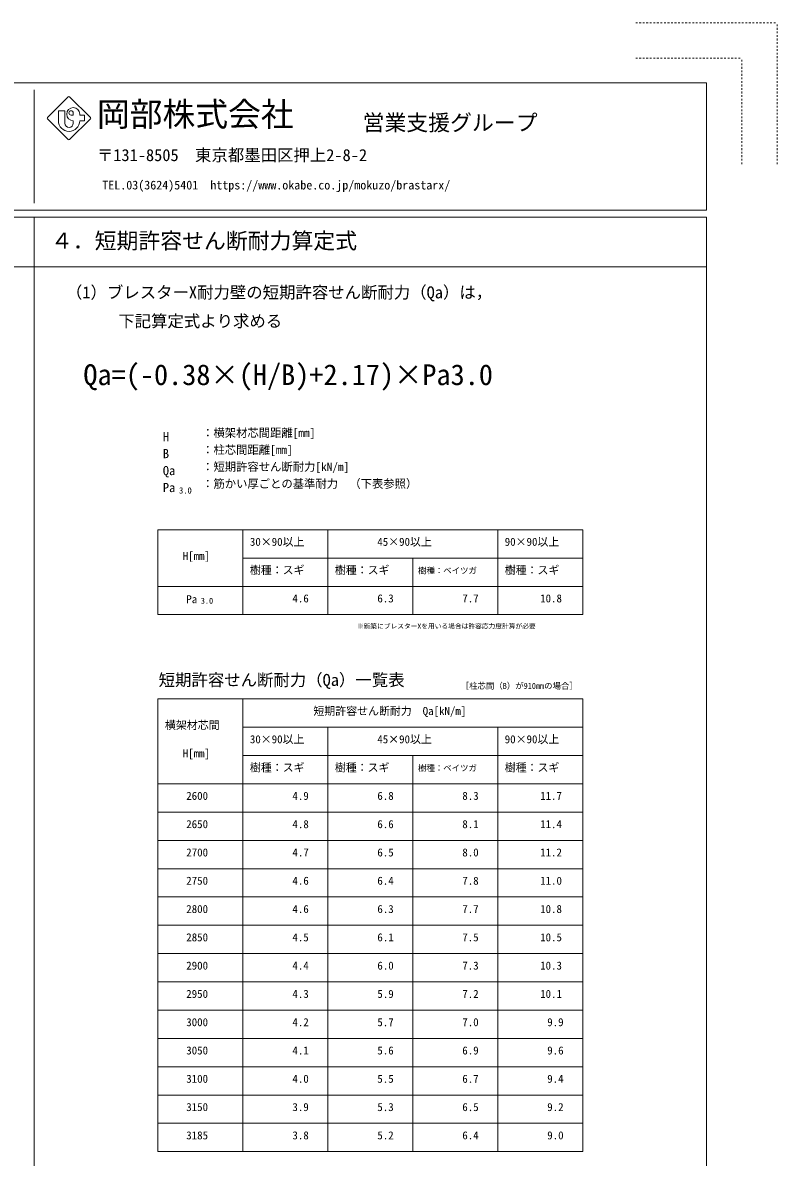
# Model space of a CAD drawing. Units: millimetres, scale not verified. Extents: x -2100 to 2100, y -1485 to 1485.
# Drawn here: x 1034 to 2100, y -119 to 1485 of the extents above; entities that cross this region are included whole.
import ezdxf
from ezdxf.enums import TextEntityAlignment as Align

# ---------------------------------------------------------------- set-up
doc = ezdxf.new("R2010")
doc.units = ezdxf.units.MM
doc.header["$LTSCALE"] = 5
doc.linetypes.add('USER1', pattern=[1, 0.5, -0.5])
for name, color, linetype, lineweight in [('0-0_0', 7, 'Continuous', 18), ('0-1_レイヤ14', 6, 'Continuous', 18), ('0-2_レイヤ15', 3, 'USER1', 18), ('0-3_レイヤ0', 2, 'Continuous', 18)]:
    doc.layers.add(name, color=color, linetype=linetype, lineweight=lineweight)
doc.styles.add('ＭＳ ゴシック', font='')
doc.styles.get('ＭＳ ゴシック').set_extended_font_data('MS Gothic')

msp = doc.modelspace()

# ---------------------------------------------------------------- linework, layer by layer
at = {"layer": '0-1_レイヤ14', "color": 2}
for p, q in [((1050, 1230), (1050, 1390)), ((1050, -1270), (1050, 1210)), ((-2000, 1139.697), (2000, 1139.697))]:
    msp.add_line(p, q, dxfattribs=at)
at = {"layer": '0-1_レイヤ14'}
for p, q in [((1069.062, 1350.938), (1098.446, 1380.322)), ((1129.706, 1350.938), (1100.322, 1380.322)), ((1098.446, 1319.678), (1069.062, 1349.062)), ((1084.354, 1346.463), (1084.354, 1360.61)), ((1084.354, 1360.61), (1093.637, 1360.61)), ((1093.637, 1342.789), (1093.637, 1360.61)), ((1129.706, 1349.062), (1100.322, 1319.678)), ((1102.9, 1360.554), (1101.726, 1360.554)), ((1102.313, 1354.421), (1105.408, 1354.421)), ((1105.408, 1354.421), (1105.408, 1357.515)), ((1114.691, 1354.421), (1114.691, 1355.747)), ((1114.691, 1354.421), (1121.488, 1354.421)), ((1121.488, 1346.463), (1121.488, 1354.421)), ((1105.408, 1342.789), (1105.408, 1346.463)), ((1114.691, 1346.463), (1121.488, 1346.463))]:
    msp.add_line(p, q, dxfattribs=at)
for centre, radius, start, end in [((1099.384, 1379.384), 1.326, 45, 135), ((1105.408, 1355.747), 9.284, 0, 270), ((1070, 1350), 1.326, 135, 225), ((1102.313, 1357.515), 3.095, 0, 270), ((1128.769, 1350), 1.326, 315, 45), ((1099.522, 1346.463), 15.169, 180, 0), ((1099.522, 1342.789), 5.885, 180, 0), ((1099.384, 1320.616), 1.326, 225, 315)]:
    msp.add_arc(centre, radius, start, end, dxfattribs=at)
at = {"layer": '0-2_レイヤ15'}
for p, q in [((1900, 1485), (2100, 1485)), ((2100, 1285), (2100, 1485)), ((1900, 1435), (2050, 1435)), ((2050, 1285), (2050, 1435))]:
    msp.add_line(p, q, dxfattribs=at)
at = {"layer": '0-2_レイヤ15', "color": 2, "linetype": 'Continuous'}
for p, q in [((2000, 1400), (-2000, 1400)), ((2000, 1220), (2000, 1400)), ((2000, 1220), (-2000, 1220)), ((2000, 1210), (-2000, 1210)), ((2000, -1270), (2000, 1210))]:
    msp.add_line(p, q, dxfattribs=at)
at = {"layer": '0-3_レイヤ0', "color": 4}
for p, q in [((1225.125, 768.085), (1225.125, 648.085)), ((1225.125, 768.085), (1825.125, 768.085)), ((1345.125, 768.085), (1345.125, 648.085)), ((1465.125, 768.085), (1465.125, 648.085)), ((1705.125, 768.085), (1705.125, 648.085)), ((1825.125, 768.085), (1825.125, 648.085)), ((1345.125, 728.085), (1825.125, 728.085)), ((1585.125, 648.085), (1585.125, 728.085)), ((1225.125, 688.085), (1825.125, 688.085)), ((1225.125, 648.085), (1825.125, 648.085)), ((1225.125, 528.928), (1825.125, 528.928)), ((1225.125, 528.928), (1225.125, -111.072)), ((1345.125, 528.928), (1345.125, -111.072)), ((1825.125, 528.928), (1825.125, -111.072)), ((1345.125, 488.928), (1825.125, 488.928)), ((1465.125, 488.928), (1465.125, -111.072)), ((1705.125, 488.928), (1705.125, -111.072)), ((1345.125, 448.928), (1825.125, 448.928)), ((1585.125, -111.072), (1585.125, 448.928)), ((1225.125, 408.928), (1825.125, 408.928)), ((1225.125, 368.928), (1825.125, 368.928)), ((1225.125, 328.928), (1825.125, 328.928)), ((1225.125, 288.928), (1825.125, 288.928)), ((1225.125, 248.928), (1825.125, 248.928)), ((1225.125, 208.928), (1825.125, 208.928)), ((1225.125, 168.928), (1825.125, 168.928)), ((1225.125, 128.928), (1825.125, 128.928)), ((1225.125, 88.928), (1825.125, 88.928)), ((1225.125, 48.928), (1825.125, 48.928)), ((1225.125, 8.928), (1825.125, 8.928)), ((1225.125, -31.072), (1825.125, -31.072)), ((1225.125, -71.072), (1825.125, -71.072)), ((1225.125, -111.072), (1825.125, -111.072))]:
    msp.add_line(p, q, dxfattribs=at)

# ---------------------------------------------------------------- texts
at = {"layer": '0-0_0', "style": 'ＭＳ ゴシック'}
for s, height, p in [('TEL.03(3624)5401\u3000https://www.okabe.co.jp/mokuzo/brastarx/', 12.46, (1146.383, 1245.471)), ('Qa=(-0.38×(H/B)+2.17)×Pa3.0', 29.33, (1119.707, 963.846)), ('H ', 12.9, (1231.988, 889.431)), ('：横架材芯間距離[mm]', 11.73, (1287.486, 895.761)), ('：柱芯間距離[mm]', 11.73, (1287.486, 871.761)), ('B ', 12.9, (1231.988, 865.431)), ('Qa', 12.9, (1231.988, 841.431)), ('：短期許容せん断耐力[kN/m]', 11.73, (1287.486, 847.761)), ('Pa', 12.9, (1231.988, 817.431)), ('：筋かい厚ごとの基準耐力\u3000（下表参照）', 11.73, (1287.486, 823.761)), ('3.0', 8.798, (1254.881, 816.649))]:
    msp.add_text(s, height=height, dxfattribs=at).set_placement(p, align=Align.BOTTOM_LEFT)
at = {"layer": '0-1_レイヤ14', "color": 7, "style": 'ＭＳ ゴシック'}
for s, height, p in [('岡部株式会社', 33.97, (1138.769, 1328.436)), (' 営業支援グループ', 22.65, (1498.769, 1325.624)), ('〒131-8505\u3000東京都墨田区押上2-8-2', 16.98, (1138.769, 1284.218)), ('４．短期許容せん断耐力算定式', 22.65, (1073.842, 1158.577))]:
    msp.add_text(s, height=height, dxfattribs=at).set_placement(p, align=Align.BOTTOM_LEFT)
at = {"layer": '0-3_レイヤ0', "color": 7, "style": 'ＭＳ ゴシック'}
for s, height, p in [('（1）ブレスターX耐力壁の短期許容せん断耐力（Qa）は，', 16.98, (1095.125, 1090.165)), ('下記算定式より求める', 16.98, (1169.042, 1049.601)), ('30×90以上', 11.32, (1354.952, 741.999)), ('45×90以上', 11.32, (1534.952, 741.999)), ('90×90以上', 11.32, (1714.952, 741.999)), ('H[mm]', 11.32, (1260.038, 721.999)), ('樹種：スギ', 11.32, (1354.952, 701.999)), ('樹種：スギ', 11.32, (1474.952, 701.999)), ('樹種：ベイツガ', 8.492, (1592.443, 703.52)), ('樹種：スギ', 11.32, (1714.952, 701.999)), ('Pa', 11.32, (1265.125, 660.897)), ('4.6', 11.32, (1415.021, 661.999)), ('6.3', 11.32, (1535.021, 661.999)), ('7.7', 11.32, (1655.021, 661.999)), ('10.8', 11.32, (1764.986, 661.999)), ('3.0', 8.492, (1285.687, 660.907)), ('※新築にブレスターXを用いる場合は許容応力度計算が必要', 6.794, (1506.07, 626.396)), ('短期許容せん断耐力（Qa）一覧表', 16.98, (1226.074, 542.212)), ('［柱芯間（B）が910mmの場合］', 8.492, (1652.718, 540.55)), ('短期許容せん断耐力\u3000Qa[kN/m]', 11.32, (1444.639, 502.842)), ('横架材芯間', 11.32, (1234.952, 482.842)), ('30×90以上', 11.32, (1354.952, 462.842)), ('45×90以上', 11.32, (1534.952, 462.842)), ('90×90以上', 11.32, (1714.952, 462.842)), ('H[mm]', 11.32, (1260.038, 442.842)), ('樹種：スギ', 11.32, (1354.952, 422.842)), ('樹種：スギ', 11.32, (1474.952, 422.842)), ('樹種：ベイツガ', 8.492, (1592.443, 424.363)), ('樹種：スギ', 11.32, (1714.952, 422.842)), ('2600', 11.32, (1265.056, 382.842)), ('4.9', 11.32, (1415.021, 382.842)), ('6.8', 11.32, (1535.021, 382.842)), ('8.3', 11.32, (1655.021, 382.842)), ('11.7', 11.32, (1764.986, 382.842)), ('2650', 11.32, (1265.056, 342.842)), ('4.8', 11.32, (1415.021, 342.842)), ('6.6', 11.32, (1535.021, 342.842)), ('8.1', 11.32, (1655.021, 342.842)), ('11.4', 11.32, (1764.986, 342.842)), ('2700', 11.32, (1265.056, 302.842)), ('4.7', 11.32, (1415.021, 302.842)), ('6.5', 11.32, (1535.021, 302.842)), ('8.0', 11.32, (1655.021, 302.842)), ('11.2', 11.32, (1764.986, 302.842)), ('2750', 11.32, (1265.056, 262.842)), ('4.6', 11.32, (1415.021, 262.842)), ('6.4', 11.32, (1535.021, 262.842)), ('7.8', 11.32, (1655.021, 262.842)), ('11.0', 11.32, (1764.986, 262.842)), ('2800', 11.32, (1265.056, 222.842)), ('4.6', 11.32, (1415.021, 222.842)), ('6.3', 11.32, (1535.021, 222.842)), ('7.7', 11.32, (1655.021, 222.842)), ('10.8', 11.32, (1764.986, 222.842)), ('2850', 11.32, (1265.056, 182.842)), ('4.5', 11.32, (1415.021, 182.842)), ('6.1', 11.32, (1535.021, 182.842)), ('7.5', 11.32, (1655.021, 182.842)), ('10.5', 11.32, (1764.986, 182.842)), ('2900', 11.32, (1265.056, 142.842)), ('4.4', 11.32, (1415.021, 142.842)), ('6.0', 11.32, (1535.021, 142.842)), ('7.3', 11.32, (1655.021, 142.842)), ('10.3', 11.32, (1764.986, 142.842)), ('2950', 11.32, (1265.056, 102.842)), ('4.3', 11.32, (1415.021, 102.842)), ('5.9', 11.32, (1535.021, 102.842)), ('7.2', 11.32, (1655.021, 102.842)), ('10.1', 11.32, (1764.986, 102.842)), ('3000', 11.32, (1265.056, 62.842)), ('4.2', 11.32, (1415.021, 62.842)), ('5.7', 11.32, (1535.021, 62.842)), ('7.0', 11.32, (1655.021, 62.842)), ('9.9', 11.32, (1775.021, 62.842)), ('3050', 11.32, (1265.056, 22.842)), ('4.1', 11.32, (1415.021, 22.842)), ('5.6', 11.32, (1535.021, 22.842)), ('6.9', 11.32, (1655.021, 22.842)), ('9.6', 11.32, (1775.021, 22.842)), ('3100', 11.32, (1265.056, -17.158)), ('4.0', 11.32, (1415.021, -17.158)), ('5.5', 11.32, (1535.021, -17.158)), ('6.7', 11.32, (1655.021, -17.158)), ('9.4', 11.32, (1775.021, -17.158)), ('3150', 11.32, (1265.056, -57.158)), ('3.9', 11.32, (1415.021, -57.158)), ('5.3', 11.32, (1535.021, -57.158)), ('6.5', 11.32, (1655.021, -57.158)), ('9.2', 11.32, (1775.021, -57.158)), ('3185', 11.32, (1265.056, -97.158)), ('3.8', 11.32, (1415.021, -97.158)), ('5.2', 11.32, (1535.021, -97.158)), ('6.4', 11.32, (1655.021, -97.158)), ('9.0', 11.32, (1775.021, -97.158))]:
    msp.add_text(s, height=height, dxfattribs=at).set_placement(p, align=Align.BOTTOM_LEFT)

doc.saveas('drawing.dxf')
